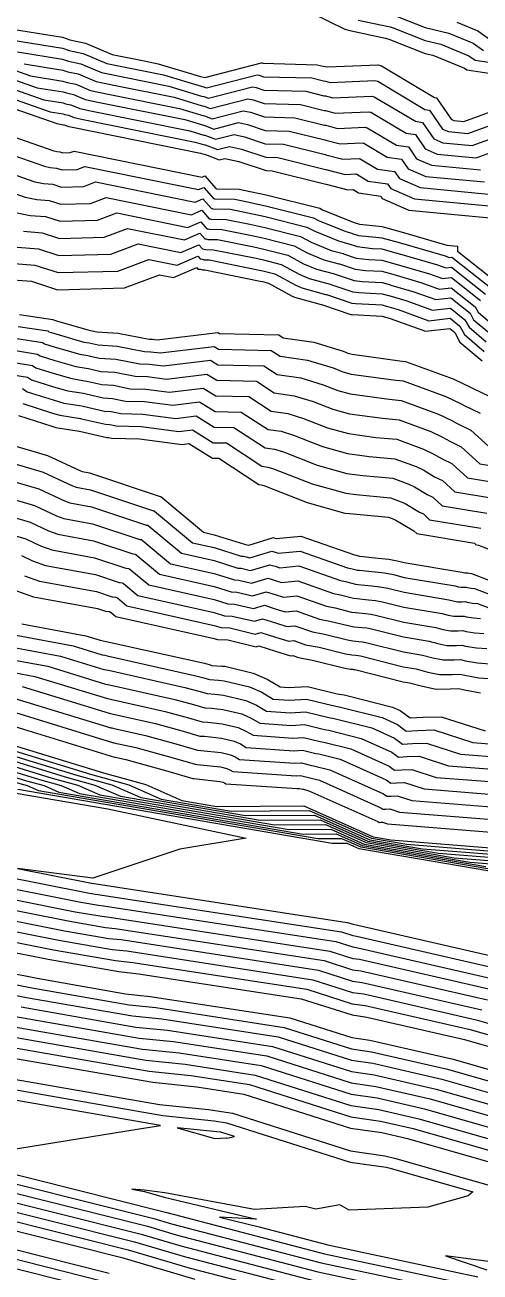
# Model space of a CAD drawing. Header units: millimetres. Extents: x 1157528 to 1158127, y 1280646 to 1281429.
# Drawn here: x 1157924.3 to 1157966.4, y 1281160.8 to 1281276.3 of the extents above; entities that cross this region are included whole.
import ezdxf

# ---------------------------------------------------------------- set-up
doc = ezdxf.new("R2010")
doc.units = ezdxf.units.MM
doc.layers.add('OCTUBRE', color=31, linetype='Continuous')

msp = doc.modelspace()

# ---------------------------------------------------------------- linework, layer by layer
at = {"layer": 'OCTUBRE', "flags": 128}
for points, elevation in [([(1157950.86, 1281277.35), (1157953.89, 1281275.88), (1157954.35, 1281275.75), (1157957.67, 1281275.05), (1157957.98, 1281274.96), (1157961.32, 1281273.64), (1157962.05, 1281273.47), (1157964.95, 1281272.26), (1157965.17, 1281272.1), (1157968.45, 1281271.61)], 289.5), ([(1157958.74, 1281277.05), (1157961.34, 1281276.03), (1157963.53, 1281275.52), (1157965.78, 1281274.57), (1157966.72, 1281273.91)], 288.5), ([(1157922.39, 1281276), (1157927.77, 1281275.13), (1157928.46, 1281274.9), (1157929.92, 1281274.58), (1157932.38, 1281273.54), (1157935.33, 1281272.94), (1157936.64, 1281272.67), (1157940.53, 1281271.5), (1157940.81, 1281271.45), (1157940.95, 1281271.4), (1157946.2, 1281272.76), (1157946.25, 1281272.75), (1157946.34, 1281272.72), (1157951.35, 1281272.59), (1157951.9, 1281272.45), (1157952.09, 1281272.43), (1157952.31, 1281272.38), (1157956.96, 1281272.57), (1157957.28, 1281272.48), (1157962.19, 1281269.55), (1157962.38, 1281269.53), (1157963.72, 1281267.55), (1157963.99, 1281267.43), (1157964.89, 1281267.34), (1157968.44, 1281268.63)], 290.5), ([(1157955.13, 1281276.71), (1157958.08, 1281276.09), (1157958.36, 1281276.01), (1157961.33, 1281274.83), (1157962.79, 1281274.49), (1157965.36, 1281273.42), (1157965.94, 1281273), (1157968.83, 1281272.57)], 289), ([(1157964.26, 1281276.54), (1157966.19, 1281275.73), (1157967.5, 1281274.81)], 288), ([(1157923, 1281274.89), (1157927.78, 1281274.12), (1157928.4, 1281273.91), (1157929.7, 1281273.63), (1157931.88, 1281272.7), (1157934.5, 1281272.17), (1157937.13, 1281271.64), (1157940.59, 1281270.6), (1157940.83, 1281270.55), (1157941.11, 1281270.44), (1157945.78, 1281271.65), (1157945.98, 1281271.61), (1157946.37, 1281271.48), (1157950.83, 1281271.36), (1157951.93, 1281271.09), (1157952.1, 1281271.07), (1157952.54, 1281270.95), (1157956.67, 1281271.13), (1157956.95, 1281271.05), (1157961.31, 1281268.45), (1157961.74, 1281268.39), (1157962.92, 1281266.63), (1157963.47, 1281266.39), (1157965.28, 1281266.22), (1157968.43, 1281267.36)], 291), ([(1157919.06, 1281273.59), (1157924.83, 1281271.56), (1157927.82, 1281271.08), (1157928.2, 1281270.95), (1157929.01, 1281270.78), (1157930.37, 1281270.2), (1157932.01, 1281269.87), (1157938.59, 1281268.53), (1157940.75, 1281267.88), (1157940.9, 1281267.85), (1157941.61, 1281267.58), (1157944.5, 1281268.33), (1157945.16, 1281268.19), (1157946.47, 1281267.75), (1157949.26, 1281267.68), (1157952.02, 1281266.99), (1157952.13, 1281266.98), (1157953.23, 1281266.69), (1157955.79, 1281266.8), (1157955.97, 1281266.75), (1157958.68, 1281265.14), (1157959.79, 1281264.98), (1157960.53, 1281263.88), (1157961.91, 1281263.28), (1157966.43, 1281262.85)], 292.5), ([(1157923.61, 1281273.78), (1157927.79, 1281273.1), (1157928.33, 1281272.92), (1157929.47, 1281272.68), (1157931.38, 1281271.87), (1157933.67, 1281271.4), (1157937.62, 1281270.6), (1157940.64, 1281269.69), (1157940.86, 1281269.65), (1157941.28, 1281269.49), (1157945.35, 1281270.55), (1157945.7, 1281270.47), (1157946.41, 1281270.24), (1157950.3, 1281270.14), (1157951.96, 1281269.72), (1157952.11, 1281269.7), (1157952.77, 1281269.53), (1157956.38, 1281269.69), (1157956.62, 1281269.62), (1157960.44, 1281267.35), (1157961.09, 1281267.25), (1157962.13, 1281265.72), (1157962.95, 1281265.36), (1157965.66, 1281265.1), (1157968.42, 1281266.1)], 291.5), ([(1157918.52, 1281272.88), (1157925.44, 1281270.45), (1157927.83, 1281270.07), (1157928.14, 1281269.97), (1157928.78, 1281269.83), (1157929.87, 1281269.36), (1157931.19, 1281269.1), (1157939.08, 1281267.5), (1157940.81, 1281266.98), (1157940.93, 1281266.96), (1157941.77, 1281266.63), (1157944.07, 1281267.23), (1157944.89, 1281267.05), (1157946.51, 1281266.51), (1157948.74, 1281266.45), (1157952.05, 1281265.62), (1157952.14, 1281265.61), (1157953.47, 1281265.27), (1157955.5, 1281265.36), (1157955.64, 1281265.32), (1157957.8, 1281264.03), (1157959.15, 1281263.84), (1157959.74, 1281262.96), (1157961.39, 1281262.24), (1157966.81, 1281261.73)], 293), ([(1157924.22, 1281272.67), (1157927.8, 1281272.09), (1157928.27, 1281271.94), (1157929.24, 1281271.73), (1157930.88, 1281271.03), (1157932.84, 1281270.63), (1157938.1, 1281269.57), (1157940.7, 1281268.79), (1157940.88, 1281268.75), (1157941.44, 1281268.54), (1157944.92, 1281269.44), (1157945.43, 1281269.33), (1157946.44, 1281268.99), (1157949.78, 1281268.91), (1157951.99, 1281268.35), (1157952.12, 1281268.34), (1157953, 1281268.11), (1157956.09, 1281268.24), (1157956.3, 1281268.18), (1157959.56, 1281266.24), (1157960.44, 1281266.12), (1157961.33, 1281264.8), (1157962.43, 1281264.32), (1157966.04, 1281263.97), (1157968.41, 1281264.83)], 292), ([(1157917.43, 1281271.48), (1157926.65, 1281268.24), (1157927.85, 1281268.05), (1157928, 1281267.99), (1157928.33, 1281267.92), (1157928.87, 1281267.69), (1157929.53, 1281267.56), (1157940.05, 1281265.43), (1157940.92, 1281265.17), (1157940.98, 1281265.16), (1157942.11, 1281264.73), (1157943.22, 1281265.02), (1157944.35, 1281264.77), (1157946.58, 1281264.03), (1157947.69, 1281264), (1157952.11, 1281262.89), (1157952.15, 1281262.88), (1157953.93, 1281262.43), (1157954.92, 1281262.47), (1157954.99, 1281262.45), (1157956.04, 1281261.82), (1157957.85, 1281261.57), (1157958.15, 1281261.13), (1157960.35, 1281260.17), (1157967.57, 1281259.48)], 294), ([(1157917.97, 1281272.18), (1157926.05, 1281269.35), (1157927.84, 1281269.06), (1157928.07, 1281268.98), (1157928.56, 1281268.87), (1157929.37, 1281268.53), (1157930.36, 1281268.33), (1157939.57, 1281266.46), (1157940.86, 1281266.07), (1157940.95, 1281266.06), (1157941.94, 1281265.68), (1157943.65, 1281266.12), (1157944.62, 1281265.91), (1157946.54, 1281265.27), (1157948.21, 1281265.22), (1157952.08, 1281264.26), (1157952.14, 1281264.25), (1157953.7, 1281263.85), (1157955.21, 1281263.91), (1157955.32, 1281263.88), (1157956.92, 1281262.93), (1157958.5, 1281262.71), (1157958.94, 1281262.05), (1157960.87, 1281261.21), (1157967.19, 1281260.6)], 293.5), ([(1157916.88, 1281270.77), (1157927.26, 1281267.13), (1157927.86, 1281267.03), (1157927.94, 1281267.01), (1157928.1, 1281266.97), (1157928.37, 1281266.86), (1157928.7, 1281266.79), (1157940.54, 1281264.39), (1157940.97, 1281264.26), (1157941, 1281264.26), (1157942.27, 1281263.77), (1157942.8, 1281263.91), (1157944.08, 1281263.63), (1157946.61, 1281262.78), (1157947.17, 1281262.77), (1157952.14, 1281261.52), (1157952.16, 1281261.52), (1157954.16, 1281261.01), (1157954.63, 1281261.03), (1157954.66, 1281261.02), (1157955.16, 1281260.72), (1157957.21, 1281260.43), (1157957.35, 1281260.21), (1157959.83, 1281259.13), (1157967.96, 1281258.36)], 294.5), ([(1157916.6, 1281268.24), (1157926.98, 1281264.6), (1157927.26, 1281264.55), (1157927.54, 1281264.52), (1157927.81, 1281264.44), (1157928.5, 1281264.45), (1157928.86, 1281264.59), (1157940.7, 1281262.19), (1157940.94, 1281262.3), (1157941.97, 1281261.12), (1157941.99, 1281261.12), (1157942.01, 1281261.11), (1157944.11, 1281261.07), (1157944.56, 1281260.98), (1157946.61, 1281260.54), (1157951.58, 1281259.29), (1157951.82, 1281259.16), (1157954.68, 1281258), (1157954.95, 1281257.92), (1157954.96, 1281257.92), (1157955.25, 1281257.82), (1157957.07, 1281257.63), (1157957.33, 1281257.61), (1157959.11, 1281257.11), (1157959.12, 1281257.11), (1157963.32, 1281255.88), (1157964.33, 1281255.78), (1157964.33, 1281255.32), (1157967.86, 1281252.52)], 295.5), ([(1157916.87, 1281266.41), (1157926.1, 1281263.18), (1157926.64, 1281263.07), (1157927.21, 1281263.02), (1157927.75, 1281262.85), (1157929.13, 1281262.89), (1157929.84, 1281263.16), (1157940.37, 1281261.03), (1157940.84, 1281261.23), (1157941.76, 1281260.19), (1157941.81, 1281260.19), (1157941.85, 1281260.17), (1157943.71, 1281260.14), (1157944.74, 1281259.93), (1157946.56, 1281259.53), (1157950.99, 1281258.42), (1157951.47, 1281258.16), (1157954, 1281257.13), (1157954.55, 1281256.98), (1157954.57, 1281256.97), (1157955.15, 1281256.78), (1157956.76, 1281256.61), (1157957.33, 1281256.57), (1157958.92, 1281256.13), (1157958.92, 1281256.13), (1157963.19, 1281254.88), (1157963.55, 1281254.75), (1157963.8, 1281254.78), (1157967.39, 1281251.93)], 296), ([(1157917.13, 1281264.59), (1157925.21, 1281261.75), (1157926.03, 1281261.59), (1157926.88, 1281261.52), (1157927.69, 1281261.26), (1157929.75, 1281261.32), (1157930.83, 1281261.73), (1157940.04, 1281259.86), (1157940.75, 1281260.17), (1157941.55, 1281259.26), (1157941.62, 1281259.26), (1157941.69, 1281259.23), (1157943.32, 1281259.2), (1157944.93, 1281258.88), (1157946.52, 1281258.53), (1157950.39, 1281257.56), (1157951.12, 1281257.16), (1157953.32, 1281256.27), (1157954.14, 1281256.04), (1157954.18, 1281256.03), (1157955.05, 1281255.74), (1157956.45, 1281255.58), (1157957.33, 1281255.54), (1157958.72, 1281255.15), (1157958.73, 1281255.14), (1157962.46, 1281254.05), (1157963.24, 1281253.77), (1157963.77, 1281253.83), (1157966.91, 1281251.34)], 296.5), ([(1157917.4, 1281262.76), (1157924.32, 1281260.33), (1157925.41, 1281260.12), (1157926.55, 1281260.02), (1157927.63, 1281259.68), (1157930.38, 1281259.75), (1157931.81, 1281260.29), (1157939.71, 1281258.7), (1157940.66, 1281259.11), (1157941.35, 1281258.33), (1157941.43, 1281258.32), (1157941.53, 1281258.29), (1157942.92, 1281258.26), (1157945.12, 1281257.82), (1157946.48, 1281257.52), (1157949.8, 1281256.69), (1157950.77, 1281256.16), (1157952.64, 1281255.4), (1157953.74, 1281255.1), (1157953.78, 1281255.08), (1157954.95, 1281254.69), (1157956.13, 1281254.56), (1157957.33, 1281254.5), (1157958.52, 1281254.16), (1157958.53, 1281254.16), (1157961.73, 1281253.22), (1157962.93, 1281252.79), (1157963.75, 1281252.89), (1157966.44, 1281250.75)], 297), ([(1157923.43, 1281258.91), (1157924.8, 1281258.64), (1157926.22, 1281258.53), (1157927.57, 1281258.09), (1157931.01, 1281258.19), (1157932.8, 1281258.86), (1157939.38, 1281257.53), (1157940.56, 1281258.05), (1157941.14, 1281257.39), (1157941.25, 1281257.39), (1157941.37, 1281257.35), (1157942.53, 1281257.33), (1157945.3, 1281256.77), (1157946.44, 1281256.52), (1157949.21, 1281255.83), (1157950.42, 1281255.16), (1157951.96, 1281254.53), (1157953.34, 1281254.15), (1157953.39, 1281254.14), (1157954.85, 1281253.65), (1157955.82, 1281253.54), (1157957.33, 1281253.46), (1157958.32, 1281253.18), (1157958.34, 1281253.18), (1157961.01, 1281252.4), (1157962.62, 1281251.81), (1157963.72, 1281251.94), (1157965.96, 1281250.16), (1157966.23, 1281249.66), (1157967.37, 1281248.69)], 297.5), ([(1157924.18, 1281257.17), (1157925.89, 1281257.03), (1157927.51, 1281256.51), (1157931.63, 1281256.62), (1157933.78, 1281257.43), (1157939.05, 1281256.36), (1157940.47, 1281256.98), (1157940.93, 1281256.46), (1157941.06, 1281256.46), (1157941.21, 1281256.41), (1157942.13, 1281256.39), (1157945.49, 1281255.71), (1157946.4, 1281255.51), (1157948.61, 1281254.96), (1157950.07, 1281254.16), (1157951.28, 1281253.67), (1157952.93, 1281253.21), (1157953, 1281253.19), (1157954.75, 1281252.6), (1157955.51, 1281252.52), (1157957.34, 1281252.42), (1157958.13, 1281252.2), (1157958.14, 1281252.19), (1157960.28, 1281251.57), (1157962.31, 1281250.84), (1157963.69, 1281251), (1157965.49, 1281249.57), (1157965.81, 1281248.97), (1157967.17, 1281247.81)], 298), ([(1157923.57, 1281255.69), (1157925.56, 1281255.53), (1157927.45, 1281254.92), (1157932.26, 1281255.05), (1157934.77, 1281256), (1157938.72, 1281255.2), (1157940.38, 1281255.92), (1157940.72, 1281255.53), (1157940.88, 1281255.52), (1157941.04, 1281255.47), (1157941.74, 1281255.45), (1157945.68, 1281254.66), (1157946.36, 1281254.51), (1157948.02, 1281254.09), (1157949.72, 1281253.16), (1157950.6, 1281252.8), (1157952.53, 1281252.27), (1157952.61, 1281252.24), (1157954.65, 1281251.56), (1157955.2, 1281251.5), (1157957.34, 1281251.38), (1157957.93, 1281251.22), (1157957.95, 1281251.21), (1157959.55, 1281250.74), (1157961.99, 1281249.86), (1157963.67, 1281250.05), (1157965.01, 1281248.98), (1157965.39, 1281248.29), (1157966.98, 1281246.93)], 298.5), ([(1157922.34, 1281252.74), (1157924.9, 1281252.53), (1157927.33, 1281251.75), (1157933.52, 1281251.92), (1157936.74, 1281253.13), (1157938.05, 1281252.87), (1157940.19, 1281253.8), (1157940.31, 1281253.67), (1157940.51, 1281253.66), (1157940.72, 1281253.58), (1157940.95, 1281253.58), (1157946.05, 1281252.55), (1157946.28, 1281252.5), (1157946.83, 1281252.36), (1157949.02, 1281251.16), (1157949.24, 1281251.07), (1157951.72, 1281250.38), (1157951.82, 1281250.35), (1157954.45, 1281249.47), (1157954.57, 1281249.46), (1157957.34, 1281249.31), (1157957.54, 1281249.25), (1157957.56, 1281249.24), (1157958.09, 1281249.09), (1157961.37, 1281247.9), (1157963.61, 1281248.16), (1157964.06, 1281247.8), (1157964.54, 1281246.91), (1157966.59, 1281245.16)], 299.5), ([(1157922.95, 1281254.22), (1157925.23, 1281254.03), (1157927.39, 1281253.34), (1157932.89, 1281253.48), (1157935.75, 1281254.56), (1157938.38, 1281254.03), (1157940.29, 1281254.86), (1157940.52, 1281254.6), (1157940.69, 1281254.59), (1157940.88, 1281254.53), (1157941.35, 1281254.52), (1157945.86, 1281253.61), (1157946.32, 1281253.51), (1157947.42, 1281253.23), (1157949.37, 1281252.16), (1157949.92, 1281251.93), (1157952.12, 1281251.32), (1157952.21, 1281251.3), (1157954.55, 1281250.52), (1157954.89, 1281250.48), (1157957.34, 1281250.35), (1157957.73, 1281250.23), (1157957.76, 1281250.23), (1157958.82, 1281249.91), (1157961.68, 1281248.88), (1157963.64, 1281249.11), (1157964.54, 1281248.39), (1157964.97, 1281247.6), (1157966.78, 1281246.04)], 299), ([(1157923.79, 1281249.47), (1157926.88, 1281249), (1157926.93, 1281248.97), (1157927.22, 1281248.88), (1157930.13, 1281248.03), (1157930.37, 1281247.99), (1157930.68, 1281247.93), (1157930.96, 1281247.86), (1157932.94, 1281247.74), (1157935.81, 1281247.17), (1157936.1, 1281247.17), (1157936.53, 1281247.11), (1157942.14, 1281247.8), (1157942.3, 1281247.7), (1157947.78, 1281247.57), (1157948.19, 1281247.3), (1157951.04, 1281246.9), (1157953.74, 1281246.06), (1157954.18, 1281245.89), (1157954.57, 1281245.78), (1157959.21, 1281245.15), (1157959.5, 1281245.12), (1157963.93, 1281243.49), (1157965.53, 1281242.73), (1157965.7, 1281242.63), (1157967.3, 1281241.87)], 300.5), ([(1157923.67, 1281248.35), (1157926.41, 1281247.94), (1157926.52, 1281247.86), (1157927.16, 1281247.66), (1157929.76, 1281246.9), (1157930.24, 1281246.83), (1157930.51, 1281246.77), (1157931.08, 1281246.64), (1157932.83, 1281246.53), (1157935.37, 1281246.03), (1157935.95, 1281246.01), (1157936.82, 1281245.9), (1157941.8, 1281246.51), (1157942.22, 1281246.25), (1157947.09, 1281246.14), (1157947.91, 1281245.6), (1157950.44, 1281245.24), (1157952.82, 1281244.51), (1157953.71, 1281244.16), (1157954.49, 1281243.94), (1157958.6, 1281243.38), (1157959.3, 1281243.31), (1157963.24, 1281241.87), (1157964.67, 1281241.19), (1157965, 1281241), (1157966.42, 1281240.32)], 301), ([(1157923.54, 1281247.23), (1157925.94, 1281246.87), (1157926.12, 1281246.75), (1157927.11, 1281246.44), (1157929.39, 1281245.77), (1157930.11, 1281245.66), (1157930.35, 1281245.61), (1157931.19, 1281245.41), (1157932.72, 1281245.32), (1157934.93, 1281244.88), (1157935.8, 1281244.86), (1157937.11, 1281244.69), (1157941.47, 1281245.22), (1157942.14, 1281244.81), (1157946.4, 1281244.71), (1157947.63, 1281243.9), (1157949.83, 1281243.59), (1157951.9, 1281242.95), (1157953.24, 1281242.43), (1157954.4, 1281242.11), (1157957.99, 1281241.61), (1157959.11, 1281241.51), (1157962.55, 1281240.24), (1157963.8, 1281239.65), (1157964.3, 1281239.36), (1157965.55, 1281238.76), (1157967.56, 1281236.92)], 301.5), ([(1157923.42, 1281246.11), (1157925.48, 1281245.8), (1157925.72, 1281245.64), (1157927.06, 1281245.21), (1157929.02, 1281244.64), (1157929.97, 1281244.49), (1157930.18, 1281244.45), (1157931.31, 1281244.19), (1157932.61, 1281244.11), (1157934.49, 1281243.74), (1157935.65, 1281243.71), (1157937.4, 1281243.48), (1157941.13, 1281243.94), (1157942.06, 1281243.37), (1157945.71, 1281243.28), (1157947.35, 1281242.21), (1157949.22, 1281241.94), (1157950.98, 1281241.4), (1157952.77, 1281240.7), (1157954.32, 1281240.27), (1157957.38, 1281239.85), (1157958.91, 1281239.7), (1157961.86, 1281238.62), (1157962.93, 1281238.11), (1157963.6, 1281237.72), (1157964.67, 1281237.21), (1157966.39, 1281235.63), (1157968.76, 1281235.23)], 302), ([(1157923.3, 1281245), (1157925.01, 1281244.74), (1157925.31, 1281244.53), (1157927, 1281243.99), (1157928.65, 1281243.52), (1157929.84, 1281243.33), (1157930.02, 1281243.29), (1157931.42, 1281242.97), (1157932.5, 1281242.9), (1157934.05, 1281242.59), (1157935.5, 1281242.55), (1157937.68, 1281242.27), (1157940.8, 1281242.65), (1157941.97, 1281241.92), (1157945.02, 1281241.85), (1157947.07, 1281240.51), (1157948.61, 1281240.29), (1157950.07, 1281239.84), (1157952.29, 1281238.97), (1157954.24, 1281238.43), (1157956.77, 1281238.08), (1157958.72, 1281237.9), (1157961.18, 1281236.99), (1157962.07, 1281236.57), (1157962.9, 1281236.08), (1157963.79, 1281235.65), (1157965.23, 1281234.33), (1157968.19, 1281233.84)], 302.5), ([(1157923.18, 1281243.88), (1157924.55, 1281243.67), (1157924.91, 1281243.42), (1157926.95, 1281242.77), (1157928.28, 1281242.39), (1157929.71, 1281242.16), (1157929.85, 1281242.13), (1157931.54, 1281241.74), (1157932.39, 1281241.69), (1157933.62, 1281241.44), (1157935.35, 1281241.4), (1157937.97, 1281241.05), (1157940.46, 1281241.36), (1157941.89, 1281240.48), (1157944.32, 1281240.42), (1157946.79, 1281238.81), (1157948, 1281238.64), (1157949.15, 1281238.28), (1157951.82, 1281237.24), (1157954.15, 1281236.59), (1157956.16, 1281236.32), (1157958.52, 1281236.09), (1157960.49, 1281235.37), (1157961.2, 1281235.03), (1157962.2, 1281234.44), (1157962.92, 1281234.1), (1157964.06, 1281233.04), (1157967.61, 1281232.45)], 303), ([(1157924.08, 1281242.61), (1157924.51, 1281242.31), (1157926.9, 1281241.55), (1157927.91, 1281241.26), (1157929.58, 1281240.99), (1157929.68, 1281240.97), (1157931.65, 1281240.52), (1157932.28, 1281240.48), (1157933.18, 1281240.3), (1157935.2, 1281240.24), (1157938.26, 1281239.84), (1157940.13, 1281240.07), (1157941.81, 1281239.04), (1157943.63, 1281239), (1157946.51, 1281237.11), (1157947.39, 1281236.98), (1157948.23, 1281236.73), (1157951.35, 1281235.51), (1157954.07, 1281234.75), (1157955.55, 1281234.55), (1157958.32, 1281234.29), (1157959.8, 1281233.74), (1157960.33, 1281233.49), (1157961.5, 1281232.8), (1157962.04, 1281232.54), (1157962.9, 1281231.75), (1157967.04, 1281231.06)], 303.5), ([(1157924.1, 1281241.21), (1157926.85, 1281240.33), (1157927.54, 1281240.13), (1157929.45, 1281239.83), (1157929.52, 1281239.81), (1157931.77, 1281239.29), (1157932.17, 1281239.27), (1157932.74, 1281239.15), (1157935.05, 1281239.09), (1157938.55, 1281238.63), (1157939.79, 1281238.79), (1157941.72, 1281237.59), (1157942.94, 1281237.57), (1157946.22, 1281235.41), (1157946.78, 1281235.33), (1157947.31, 1281235.17), (1157950.88, 1281233.78), (1157953.98, 1281232.91), (1157954.94, 1281232.78), (1157958.13, 1281232.48), (1157959.11, 1281232.12), (1157959.47, 1281231.95), (1157960.81, 1281231.16), (1157961.16, 1281230.99), (1157961.74, 1281230.46), (1157966.47, 1281229.67)], 304), ([(1157923.7, 1281240.1), (1157926.79, 1281239.11), (1157927.17, 1281239), (1157929.32, 1281238.66), (1157929.35, 1281238.66), (1157931.88, 1281238.07), (1157932.05, 1281238.06), (1157932.3, 1281238.01), (1157934.9, 1281237.94), (1157938.84, 1281237.42), (1157939.46, 1281237.5), (1157941.64, 1281236.15), (1157942.25, 1281236.14), (1157945.94, 1281233.71), (1157946.17, 1281233.68), (1157946.39, 1281233.61), (1157950.4, 1281232.04), (1157953.9, 1281231.07), (1157954.32, 1281231.02), (1157957.93, 1281230.68), (1157958.42, 1281230.5), (1157958.6, 1281230.41), (1157960.11, 1281229.52), (1157960.28, 1281229.43), (1157960.57, 1281229.17), (1157965.89, 1281228.28), (1157965.96, 1281228.21), (1157965.99, 1281228.17), (1157966.27, 1281228.09), (1157976.42, 1281224.19)], 304.5), ([(1157923.24, 1281237.34), (1157926.4, 1281236.4), (1157929.43, 1281234.97), (1157929.6, 1281234.91), (1157930.26, 1281234.79), (1157936.82, 1281232.6), (1157936.85, 1281232.6), (1157936.86, 1281232.6), (1157940.81, 1281229.29), (1157941.82, 1281229.07), (1157944.62, 1281228.18), (1157944.72, 1281228.17), (1157945.01, 1281228.1), (1157947.3, 1281228.8), (1157947.43, 1281228.75), (1157947.56, 1281228.72), (1157949.84, 1281228.93), (1157954.79, 1281227.19), (1157954.95, 1281227.16), (1157955.25, 1281227.08), (1157955.32, 1281227.07), (1157956.99, 1281226.91), (1157957.95, 1281226.8), (1157958.9, 1281226.62), (1157959.39, 1281226.5), (1157964.71, 1281225.61), (1157964.85, 1281225.57), (1157964.99, 1281225.54), (1157965.13, 1281225.54), (1157965.22, 1281225.55), (1157965.28, 1281225.53), (1157965.44, 1281225.51), (1157965.6, 1281225.49), (1157975.76, 1281221.59)], 305.5), ([(1157923.19, 1281235.69), (1157926, 1281234.86), (1157928.69, 1281233.59), (1157929.04, 1281233.46), (1157930.36, 1281233.22), (1157936.19, 1281231.28), (1157936.26, 1281231.27), (1157936.28, 1281231.25), (1157939.8, 1281228.32), (1157941.82, 1281227.87), (1157944.31, 1281227.08), (1157944.51, 1281227.07), (1157945.1, 1281226.93), (1157947.13, 1281227.55), (1157947.44, 1281227.44), (1157947.72, 1281227.36), (1157949.75, 1281227.55), (1157954.14, 1281226), (1157954.46, 1281225.94), (1157955.07, 1281225.79), (1157955.21, 1281225.77), (1157956.69, 1281225.62), (1157957.55, 1281225.53), (1157958.39, 1281225.37), (1157959.38, 1281225.12), (1157964.11, 1281224.33), (1157964.38, 1281224.25), (1157964.65, 1281224.2), (1157964.95, 1281224.2), (1157965.12, 1281224.21), (1157965.24, 1281224.18), (1157965.57, 1281224.12), (1157965.89, 1281224.1), (1157974.92, 1281220.63)], 306), ([(1157923.14, 1281234.04), (1157925.6, 1281233.31), (1157927.95, 1281232.2), (1157928.47, 1281232.02), (1157930.45, 1281231.65), (1157935.55, 1281229.95), (1157935.67, 1281229.94), (1157935.71, 1281229.91), (1157938.79, 1281227.35), (1157941.82, 1281226.67), (1157943.99, 1281225.98), (1157944.3, 1281225.96), (1157945.18, 1281225.75), (1157946.96, 1281226.29), (1157947.44, 1281226.14), (1157947.88, 1281226), (1157949.65, 1281226.17), (1157953.5, 1281224.82), (1157953.97, 1281224.72), (1157954.88, 1281224.5), (1157955.1, 1281224.46), (1157956.39, 1281224.34), (1157957.14, 1281224.25), (1157957.88, 1281224.11), (1157959.37, 1281223.74), (1157963.51, 1281223.04), (1157963.91, 1281222.94), (1157964.32, 1281222.85), (1157964.76, 1281222.85), (1157965.02, 1281222.87), (1157965.2, 1281222.82), (1157965.69, 1281222.74), (1157966.18, 1281222.7), (1157974.08, 1281219.67)], 306.5), ([(1157923.09, 1281232.39), (1157925.2, 1281231.77), (1157927.21, 1281230.82), (1157927.91, 1281230.57), (1157930.54, 1281230.08), (1157934.92, 1281228.62), (1157935.08, 1281228.61), (1157935.14, 1281228.57), (1157937.78, 1281226.37), (1157941.82, 1281225.47), (1157943.68, 1281224.88), (1157944.1, 1281224.85), (1157945.27, 1281224.57), (1157946.79, 1281225.04), (1157947.45, 1281224.83), (1157948.05, 1281224.64), (1157949.56, 1281224.79), (1157952.85, 1281223.63), (1157953.48, 1281223.51), (1157954.7, 1281223.2), (1157954.99, 1281223.16), (1157956.09, 1281223.05), (1157956.74, 1281222.98), (1157957.37, 1281222.86), (1157959.36, 1281222.36), (1157962.9, 1281221.76), (1157963.44, 1281221.62), (1157963.99, 1281221.51), (1157964.58, 1281221.51), (1157964.92, 1281221.53), (1157965.16, 1281221.47), (1157965.81, 1281221.36), (1157966.46, 1281221.31)], 307), ([(1157923.04, 1281230.74), (1157924.79, 1281230.22), (1157926.48, 1281229.43), (1157927.35, 1281229.12), (1157930.64, 1281228.51), (1157934.28, 1281227.29), (1157934.49, 1281227.28), (1157934.57, 1281227.23), (1157936.76, 1281225.4), (1157941.82, 1281224.27), (1157943.37, 1281223.77), (1157943.89, 1281223.75), (1157945.36, 1281223.4), (1157946.62, 1281223.79), (1157947.46, 1281223.52), (1157948.21, 1281223.29), (1157949.47, 1281223.4), (1157952.2, 1281222.44), (1157952.99, 1281222.29), (1157954.52, 1281221.91), (1157954.87, 1281221.85), (1157955.8, 1281221.76), (1157956.33, 1281221.7), (1157956.86, 1281221.6), (1157959.34, 1281220.98), (1157962.3, 1281220.48), (1157962.97, 1281220.3), (1157963.66, 1281220.16), (1157964.39, 1281220.16), (1157964.82, 1281220.19), (1157965.11, 1281220.11), (1157965.93, 1281219.97), (1157966.75, 1281219.91)], 307.5), ([(1157922.99, 1281229.09), (1157924.39, 1281228.68), (1157925.74, 1281228.04), (1157926.78, 1281227.67), (1157930.73, 1281226.94), (1157933.65, 1281225.96), (1157933.9, 1281225.95), (1157934, 1281225.89), (1157935.75, 1281224.42), (1157941.82, 1281223.07), (1157943.06, 1281222.67), (1157943.68, 1281222.64), (1157945.44, 1281222.22), (1157946.46, 1281222.53), (1157947.46, 1281222.21), (1157948.37, 1281221.93), (1157949.38, 1281222.02), (1157951.56, 1281221.26), (1157952.5, 1281221.07), (1157954.33, 1281220.62), (1157954.76, 1281220.55), (1157955.5, 1281220.48), (1157955.93, 1281220.43), (1157956.35, 1281220.35), (1157959.33, 1281219.6), (1157961.69, 1281219.2), (1157962.5, 1281218.98), (1157963.32, 1281218.82), (1157964.2, 1281218.82), (1157964.73, 1281218.84), (1157965.07, 1281218.76), (1157966.06, 1281218.59), (1157967.03, 1281218.52)], 308), ([(1157923.99, 1281227.13), (1157925, 1281226.66), (1157926.22, 1281226.22), (1157930.83, 1281225.37), (1157933.01, 1281224.64), (1157933.31, 1281224.62), (1157933.43, 1281224.55), (1157934.74, 1281223.45), (1157941.82, 1281221.87), (1157942.75, 1281221.57), (1157943.47, 1281221.53), (1157945.53, 1281221.05), (1157946.29, 1281221.28), (1157947.47, 1281220.9), (1157948.53, 1281220.57), (1157949.28, 1281220.64), (1157950.91, 1281220.07), (1157952.01, 1281219.86), (1157954.15, 1281219.32), (1157954.65, 1281219.24), (1157955.2, 1281219.19), (1157955.52, 1281219.15), (1157955.84, 1281219.09), (1157959.32, 1281218.22), (1157961.09, 1281217.92), (1157962.03, 1281217.67), (1157962.99, 1281217.47), (1157964.02, 1281217.47), (1157964.63, 1281217.5), (1157965.03, 1281217.4), (1157966.18, 1281217.21), (1157967.32, 1281217.12)], 308.5), ([(1157924.26, 1281225.27), (1157925.65, 1281224.78), (1157930.92, 1281223.8), (1157932.38, 1281223.31), (1157932.72, 1281223.28), (1157932.85, 1281223.21), (1157933.73, 1281222.47), (1157941.81, 1281220.67), (1157942.44, 1281220.47), (1157943.26, 1281220.43), (1157945.61, 1281219.87), (1157946.12, 1281220.02), (1157947.47, 1281219.59), (1157948.7, 1281219.21), (1157949.19, 1281219.26), (1157950.26, 1281218.88), (1157951.52, 1281218.64), (1157953.96, 1281218.03), (1157954.53, 1281217.94), (1157954.9, 1281217.9), (1157955.12, 1281217.88), (1157955.33, 1281217.84), (1157959.3, 1281216.83), (1157960.49, 1281216.64), (1157961.56, 1281216.35), (1157962.66, 1281216.13), (1157963.83, 1281216.13), (1157964.53, 1281216.16), (1157964.99, 1281216.05), (1157966.3, 1281215.82), (1157967.61, 1281215.72)], 309), ([(1157923.52, 1281223.88), (1157925.09, 1281223.33), (1157931.02, 1281222.22), (1157931.74, 1281221.98), (1157932.13, 1281221.95), (1157932.28, 1281221.87), (1157932.72, 1281221.5), (1157941.81, 1281219.47), (1157942.13, 1281219.37), (1157943.06, 1281219.32), (1157945.7, 1281218.69), (1157945.95, 1281218.77), (1157947.48, 1281218.28), (1157948.86, 1281217.85), (1157949.1, 1281217.88), (1157949.62, 1281217.69), (1157951.03, 1281217.42), (1157953.78, 1281216.74), (1157954.42, 1281216.63), (1157954.61, 1281216.61), (1157954.71, 1281216.6), (1157954.82, 1281216.58), (1157959.29, 1281215.45), (1157959.88, 1281215.36), (1157961.09, 1281215.03), (1157962.33, 1281214.78), (1157963.65, 1281214.79), (1157964.43, 1281214.82), (1157964.95, 1281214.69), (1157966.43, 1281214.44)], 309.5), ([(1157924.01, 1281220.82), (1157929.93, 1281219.71), (1157931.27, 1281219.3), (1157931.54, 1281219.25), (1157931.81, 1281219.19), (1157940.91, 1281217.16), (1157941.34, 1281217.04), (1157941.59, 1281216.96), (1157942.52, 1281216.91), (1157942.79, 1281216.88), (1157945.43, 1281216.26), (1157946.7, 1281215.69), (1157947.9, 1281214.97), (1157948.64, 1281214.92), (1157950.45, 1281215.02), (1157953.2, 1281214.34), (1157953.84, 1281214.23), (1157958.31, 1281213.11), (1157959.02, 1281212.79), (1157959.94, 1281212.1), (1157961.14, 1281212.17), (1157962.8, 1281212.21), (1157966.87, 1281210.91)], 310.5), ([(1157923.49, 1281219.75), (1157928.76, 1281218.77), (1157931.44, 1281217.95), (1157931.68, 1281217.9), (1157931.92, 1281217.85), (1157940, 1281216.04), (1157940.86, 1281215.81), (1157941.37, 1281215.65), (1157942.2, 1281215.61), (1157942.73, 1281215.55), (1157945.08, 1281214.99), (1157946.21, 1281214.49), (1157947.28, 1281213.85), (1157948.75, 1281213.75), (1157950.35, 1281213.84), (1157952.8, 1281213.24), (1157953.37, 1281213.14), (1157957.34, 1281212.14), (1157958.76, 1281211.5), (1157959.58, 1281210.89), (1157960.64, 1281210.95), (1157962.12, 1281210.99), (1157965.74, 1281209.83), (1157968.38, 1281209.62)], 311), ([(1157922.97, 1281218.69), (1157927.58, 1281217.83), (1157931.6, 1281216.6), (1157931.81, 1281216.55), (1157932.02, 1281216.51), (1157939.09, 1281214.93), (1157940.38, 1281214.57), (1157941.15, 1281214.35), (1157941.87, 1281214.31), (1157942.67, 1281214.22), (1157944.73, 1281213.73), (1157945.71, 1281213.29), (1157946.65, 1281212.73), (1157948.85, 1281212.58), (1157950.26, 1281212.66), (1157952.4, 1281212.13), (1157952.9, 1281212.05), (1157956.38, 1281211.17), (1157958.5, 1281210.22), (1157959.22, 1281209.68), (1157960.15, 1281209.74), (1157961.45, 1281209.77), (1157964.61, 1281208.76), (1157968.57, 1281208.44)], 311.5), ([(1157922.46, 1281217.62), (1157926.41, 1281216.89), (1157931.76, 1281215.24), (1157931.94, 1281215.21), (1157932.12, 1281215.17), (1157938.18, 1281213.81), (1157939.91, 1281213.34), (1157940.93, 1281213.04), (1157941.55, 1281213.01), (1157942.61, 1281212.89), (1157944.37, 1281212.47), (1157945.22, 1281212.09), (1157946.02, 1281211.61), (1157948.96, 1281211.41), (1157950.17, 1281211.48), (1157952, 1281211.03), (1157952.43, 1281210.96), (1157955.41, 1281210.2), (1157958.25, 1281208.93), (1157958.86, 1281208.48), (1157959.66, 1281208.52), (1157960.77, 1281208.55), (1157963.48, 1281207.68), (1157968.76, 1281207.26)], 312), ([(1157921.94, 1281216.56), (1157925.23, 1281215.94), (1157931.93, 1281213.89), (1157932.08, 1281213.86), (1157932.23, 1281213.83), (1157937.28, 1281212.7), (1157939.43, 1281212.11), (1157940.71, 1281211.73), (1157941.22, 1281211.7), (1157942.55, 1281211.55), (1157944.02, 1281211.21), (1157944.73, 1281210.89), (1157945.4, 1281210.49), (1157949.07, 1281210.24), (1157950.07, 1281210.3), (1157951.6, 1281209.92), (1157951.96, 1281209.86), (1157954.44, 1281209.24), (1157957.99, 1281207.65), (1157958.5, 1281207.27), (1157959.16, 1281207.31), (1157960.09, 1281207.33), (1157962.35, 1281206.6), (1157968.95, 1281206.08)], 312.5), ([(1157924.06, 1281215), (1157932.09, 1281212.54), (1157932.21, 1281212.52), (1157932.33, 1281212.49), (1157936.37, 1281211.59), (1157938.95, 1281210.88), (1157940.49, 1281210.42), (1157940.9, 1281210.4), (1157942.5, 1281210.22), (1157943.67, 1281209.94), (1157944.23, 1281209.69), (1157944.77, 1281209.37), (1157949.17, 1281209.07), (1157949.98, 1281209.12), (1157951.2, 1281208.82), (1157951.48, 1281208.77), (1157953.47, 1281208.27), (1157957.73, 1281206.36), (1157958.14, 1281206.06), (1157958.67, 1281206.09), (1157959.41, 1281206.11), (1157961.22, 1281205.53), (1157969.14, 1281204.89)], 313), ([(1157922.88, 1281214.06), (1157932.25, 1281211.19), (1157932.34, 1281211.17), (1157932.43, 1281211.15), (1157935.46, 1281210.47), (1157938.47, 1281209.64), (1157940.27, 1281209.12), (1157940.57, 1281209.1), (1157942.44, 1281208.89), (1157943.32, 1281208.68), (1157943.74, 1281208.49), (1157944.14, 1281208.25), (1157949.28, 1281207.9), (1157949.88, 1281207.94), (1157950.8, 1281207.71), (1157951.01, 1281207.68), (1157952.5, 1281207.3), (1157957.47, 1281205.08), (1157957.78, 1281204.85), (1157958.18, 1281204.87), (1157958.73, 1281204.89), (1157960.09, 1281204.45), (1157969.33, 1281203.71)], 313.5), ([(1157920.53, 1281212.18), (1157932.58, 1281208.48), (1157932.61, 1281208.48), (1157932.64, 1281208.47), (1157933.65, 1281208.24), (1157937.52, 1281207.18), (1157939.83, 1281206.5), (1157939.92, 1281206.5), (1157942.32, 1281206.23), (1157942.61, 1281206.16), (1157942.75, 1281206.09), (1157942.89, 1281206.01), (1157949.49, 1281205.57), (1157949.7, 1281205.58), (1157950, 1281205.5), (1157950.07, 1281205.49), (1157950.57, 1281205.36), (1157956.96, 1281202.51), (1157957.06, 1281202.43), (1157957.19, 1281202.44), (1157957.38, 1281202.45), (1157957.83, 1281202.3), (1157969.72, 1281201.35)], 314.5), ([(1157921.71, 1281213.12), (1157932.41, 1281209.83), (1157932.47, 1281209.82), (1157932.53, 1281209.81), (1157934.56, 1281209.36), (1157938, 1281208.41), (1157940.05, 1281207.81), (1157940.25, 1281207.8), (1157942.38, 1281207.56), (1157942.97, 1281207.42), (1157943.25, 1281207.29), (1157943.52, 1281207.13), (1157949.39, 1281206.73), (1157949.79, 1281206.76), (1157950.4, 1281206.61), (1157950.54, 1281206.58), (1157951.54, 1281206.33), (1157957.21, 1281203.79), (1157957.42, 1281203.64), (1157957.69, 1281203.66), (1157958.06, 1281203.67), (1157958.96, 1281203.38), (1157969.53, 1281202.53)], 314), ([(1157919.37, 1281210.75), (1157931.56, 1281207.01), (1157935.48, 1281205.93), (1157938.81, 1281204.46), (1157942.04, 1281203.91), (1157950.1, 1281203.96), (1157956.53, 1281201.09), (1157958.16, 1281200.81), (1157970.01, 1281199.86)], 315.5), ([(1157919.38, 1281210.26), (1157930.37, 1281206.89), (1157933.91, 1281205.92), (1157936.92, 1281204.59), (1157943.38, 1281203.48), (1157950.6, 1281203.53), (1157956.36, 1281200.96), (1157959.62, 1281200.4), (1157970.11, 1281199.56)], 316), ([(1157919.39, 1281209.77), (1157929.19, 1281206.77), (1157932.34, 1281205.9), (1157935.02, 1281204.72), (1157944.71, 1281203.06), (1157951.1, 1281203.1), (1157956.2, 1281200.82), (1157961.08, 1281199.99), (1157970.22, 1281199.26)], 316.5), ([(1157919.41, 1281209.29), (1157928.01, 1281206.65), (1157930.77, 1281205.89), (1157933.13, 1281204.85), (1157946.05, 1281202.63), (1157951.6, 1281202.67), (1157956.03, 1281200.69), (1157962.55, 1281199.58), (1157970.32, 1281198.95)], 317), ([(1157919.42, 1281208.8), (1157926.82, 1281206.53), (1157929.2, 1281205.87), (1157931.23, 1281204.98), (1157947.38, 1281202.2), (1157952.1, 1281202.24), (1157955.86, 1281200.56), (1157964.01, 1281199.16), (1157970.42, 1281198.65)], 317.5), ([(1157919.43, 1281208.31), (1157925.64, 1281206.41), (1157927.64, 1281205.86), (1157929.34, 1281205.11), (1157948.72, 1281201.78), (1157952.6, 1281201.81), (1157955.69, 1281200.42), (1157965.47, 1281198.75), (1157970.52, 1281198.35)], 318), ([(1157919.44, 1281207.83), (1157924.46, 1281206.29), (1157926.07, 1281205.84), (1157927.44, 1281205.24), (1157950.05, 1281201.35), (1157953.1, 1281201.37), (1157955.53, 1281200.29), (1157966.93, 1281198.34)], 318.5), ([(1157919.86, 1281205.76), (1157931.98, 1281203.67), (1157944.78, 1281200.96), (1157938.62, 1281199.94), (1157930.57, 1281197.25), (1157923.62, 1281198.17), (1157930.46, 1281196.81), (1157930.49, 1281196.81), (1157930.5, 1281196.81), (1157954.11, 1281193.16), (1157954.66, 1281192.99), (1157954.82, 1281192.96), (1157969.2, 1281189.66)], 320.5), ([(1157923.27, 1281206.17), (1157924.5, 1281205.83), (1157925.55, 1281205.37), (1157951.39, 1281200.93), (1157953.59, 1281200.94), (1157955.36, 1281200.15), (1157968.39, 1281197.93)], 319), ([(1157923.65, 1281205.5), (1157952.72, 1281200.5), (1157954.09, 1281200.51), (1157955.19, 1281200.02), (1157969.85, 1281197.51)], 319.5), ([(1157910.65, 1281199.77), (1157929.96, 1281195.93), (1157930.8, 1281195.78), (1157931.04, 1281195.76), (1157953.58, 1281192.28), (1157954.65, 1281191.94), (1157954.96, 1281191.89), (1157968.68, 1281188.75)], 321), ([(1157911.04, 1281198.71), (1157929.46, 1281195.05), (1157931.11, 1281194.76), (1157931.57, 1281194.71), (1157953.05, 1281191.4), (1157954.64, 1281190.89), (1157955.1, 1281190.82), (1157968.15, 1281187.83)], 321.5), ([(1157911.43, 1281197.65), (1157928.96, 1281194.16), (1157931.43, 1281193.73), (1157932.11, 1281193.66), (1157952.52, 1281190.51), (1157954.62, 1281189.84), (1157955.24, 1281189.75), (1157967.62, 1281186.91)], 322), ([(1157911.82, 1281196.59), (1157928.45, 1281193.28), (1157931.74, 1281192.71), (1157932.65, 1281192.61), (1157951.98, 1281189.63), (1157954.61, 1281188.79), (1157955.38, 1281188.68), (1157967.09, 1281185.99)], 322.5), ([(1157912.21, 1281195.53), (1157927.95, 1281192.4), (1157932.05, 1281191.68), (1157933.19, 1281191.57), (1157951.45, 1281188.75), (1157954.6, 1281187.74), (1157955.51, 1281187.61), (1157966.56, 1281185.08)], 323), ([(1157912.61, 1281194.47), (1157927.45, 1281191.52), (1157932.36, 1281190.66), (1157933.73, 1281190.52), (1157950.92, 1281187.86), (1157954.59, 1281186.69), (1157955.65, 1281186.54), (1157966.03, 1281184.16), (1157971.45, 1281182.61)], 323.5), ([(1157913, 1281193.41), (1157926.95, 1281190.63), (1157932.68, 1281189.63), (1157934.27, 1281189.47), (1157950.39, 1281186.98), (1157954.57, 1281185.64), (1157955.79, 1281185.47), (1157965.5, 1281183.24), (1157971.6, 1281181.49)], 324), ([(1157913.39, 1281192.35), (1157926.45, 1281189.75), (1157932.99, 1281188.61), (1157934.81, 1281188.42), (1157949.86, 1281186.1), (1157954.56, 1281184.6), (1157955.93, 1281184.4), (1157964.97, 1281182.33), (1157971.75, 1281180.38)], 324.5), ([(1157914.17, 1281190.23), (1157925.44, 1281187.99), (1157933.62, 1281186.56), (1157935.88, 1281186.32), (1157948.8, 1281184.33), (1157954.54, 1281182.5), (1157956.21, 1281182.26), (1157963.91, 1281180.49), (1157972.05, 1281178.16)], 325.5), ([(1157914.57, 1281189.17), (1157924.94, 1281187.1), (1157933.93, 1281185.53), (1157936.42, 1281185.28), (1157948.27, 1281183.45), (1157954.52, 1281181.45), (1157956.35, 1281181.19), (1157963.38, 1281179.57), (1157972.2, 1281177.05)], 326), ([(1157914.96, 1281188.11), (1157924.44, 1281186.22), (1157934.24, 1281184.51), (1157936.96, 1281184.23), (1157947.74, 1281182.57), (1157954.51, 1281180.4), (1157956.48, 1281180.12), (1157962.86, 1281178.66), (1157972.36, 1281175.93)], 326.5), ([(1157923.94, 1281185.34), (1157934.55, 1281183.48), (1157937.5, 1281183.18), (1157947.2, 1281181.68), (1157954.5, 1281179.35), (1157956.62, 1281179.05), (1157962.33, 1281177.74), (1157972.51, 1281174.82)], 327), ([(1157922.94, 1281183.57), (1157935.18, 1281181.43), (1157938.58, 1281181.08), (1157946.14, 1281179.92), (1157954.47, 1281177.25), (1157956.9, 1281176.91), (1157961.27, 1281175.91), (1157972.81, 1281172.6)], 328), ([(1157923.44, 1281184.45), (1157934.87, 1281182.46), (1157938.04, 1281182.13), (1157946.67, 1281180.8), (1157954.48, 1281178.3), (1157956.76, 1281177.98), (1157961.8, 1281176.82), (1157972.66, 1281173.71)], 327.5), ([(1157922.44, 1281182.69), (1157935.49, 1281180.41), (1157939.12, 1281180.04), (1157945.61, 1281179.03), (1157954.46, 1281176.21), (1157957.04, 1281175.84), (1157960.74, 1281174.99), (1157972.96, 1281171.48)], 328.5), ([(1157921.93, 1281181.81), (1157935.8, 1281179.38), (1157939.65, 1281178.99), (1157945.08, 1281178.15), (1157954.45, 1281175.16), (1157957.18, 1281174.77), (1157960.21, 1281174.07), (1157973.11, 1281170.37), (1157976, 1281169.46), (1157988.25, 1281165.64), (1157989.53, 1281166.24), (1157991.67, 1281165.33), (1158000.12, 1281162.98), (1158002.18, 1281160.38)], 329), ([(1157921.43, 1281180.92), (1157936.12, 1281178.36), (1157940.19, 1281177.94), (1157944.55, 1281177.27), (1157954.43, 1281174.11), (1157957.31, 1281173.7), (1157959.68, 1281173.15), (1157973.26, 1281169.26), (1157975.32, 1281168.61), (1157988.22, 1281164.59), (1157989.56, 1281165.22), (1157991.01, 1281164.61), (1157999.92, 1281162.12), (1158002.1, 1281159.38)], 329.5), ([(1157920.43, 1281179.16), (1157936.74, 1281176.31), (1157941.27, 1281175.84), (1157943.49, 1281175.5), (1157954.41, 1281172.01), (1157957.59, 1281171.56), (1157958.62, 1281171.32), (1157973.57, 1281167.03)], 330.5), ([(1157919.93, 1281178.27), (1157937.05, 1281175.28), (1157941.81, 1281174.79), (1157942.96, 1281174.62), (1157954.4, 1281170.96), (1157957.73, 1281170.49), (1157958.09, 1281170.4), (1157965.73, 1281168.21), (1157965.29, 1281167.86), (1157961.57, 1281166.8), (1157954.3, 1281166.53), (1157953.43, 1281167.03), (1157951.2, 1281166.62), (1157950.23, 1281166.85), (1157945.54, 1281166.59), (1157937.24, 1281168.13), (1157935.33, 1281168.37), (1157934.18, 1281168.48), (1157935.36, 1281168.25), (1157937.19, 1281167.72), (1157945.73, 1281165.7), (1157942.31, 1281165.86), (1157945.97, 1281164.97), (1157952.33, 1281163.31), (1157966.19, 1281160.35)], 331), ([(1157917.73, 1281170.39), (1157936.23, 1281165.75), (1157937.86, 1281165.27), (1157951.7, 1281161.65), (1157964.22, 1281158.98)], 332), ([(1157921.48, 1281170.32), (1157936.82, 1281166.47), (1157937.42, 1281166.29), (1157952.02, 1281162.48), (1157965.21, 1281159.66)], 331.5), ([(1157918.08, 1281169.43), (1157935.63, 1281165.03), (1157938.29, 1281164.24), (1157951.39, 1281160.82), (1157963.23, 1281158.29)], 332.5), ([(1157918.44, 1281168.47), (1157935.04, 1281164.3), (1157938.73, 1281163.21), (1157951.08, 1281159.99)], 333), ([(1157918.79, 1281167.51), (1157934.45, 1281163.58), (1157939.16, 1281162.19), (1157950.76, 1281159.16)], 333.5), ([(1157919.15, 1281166.55), (1157933.86, 1281162.86), (1157939.6, 1281161.16), (1157950.45, 1281158.33)], 334), ([(1157919.5, 1281165.59), (1157933.27, 1281162.13), (1157940.03, 1281160.13)], 334.5), ([(1157920.21, 1281163.67), (1157932.09, 1281160.69)], 335.5), ([(1157920.56, 1281162.71), (1157931.5, 1281159.96)], 336), ([(1157920.92, 1281161.75), (1157930.91, 1281159.24)], 336.5), ([(1157967.2, 1281161.76), (1157963.22, 1281162.28), (1157967.03, 1281161.01)], 330.5)]:
    msp.add_lwpolyline(points, dxfattribs=dict(at, elevation=elevation))
at = {"layer": 'OCTUBRE', "elevation": 331.5, "flags": 128}
for points in [[(1157915.86, 1281172.91), (1157916.43, 1281172.64), (1157917.65, 1281172.11), (1157919.5, 1281171.92), (1157920.76, 1281171.77), (1157934.68, 1281174.01), (1157936.84, 1281174.35), (1157919.43, 1281177.39), (1157918.88, 1281177.5), (1157908.34, 1281179.9), (1157912.96, 1281175.5), (1157915.86, 1281172.91)], [(1157942.91, 1281173.21), (1157942.98, 1281173.2), (1157943.7, 1281173.33), (1157942.42, 1281173.73), (1157942.35, 1281173.75), (1157938.37, 1281174.15), (1157941.86, 1281173.15), (1157942.91, 1281173.21)]]:
    msp.add_lwpolyline(points, close=True, dxfattribs=at)

doc.saveas('drawing.dxf')
